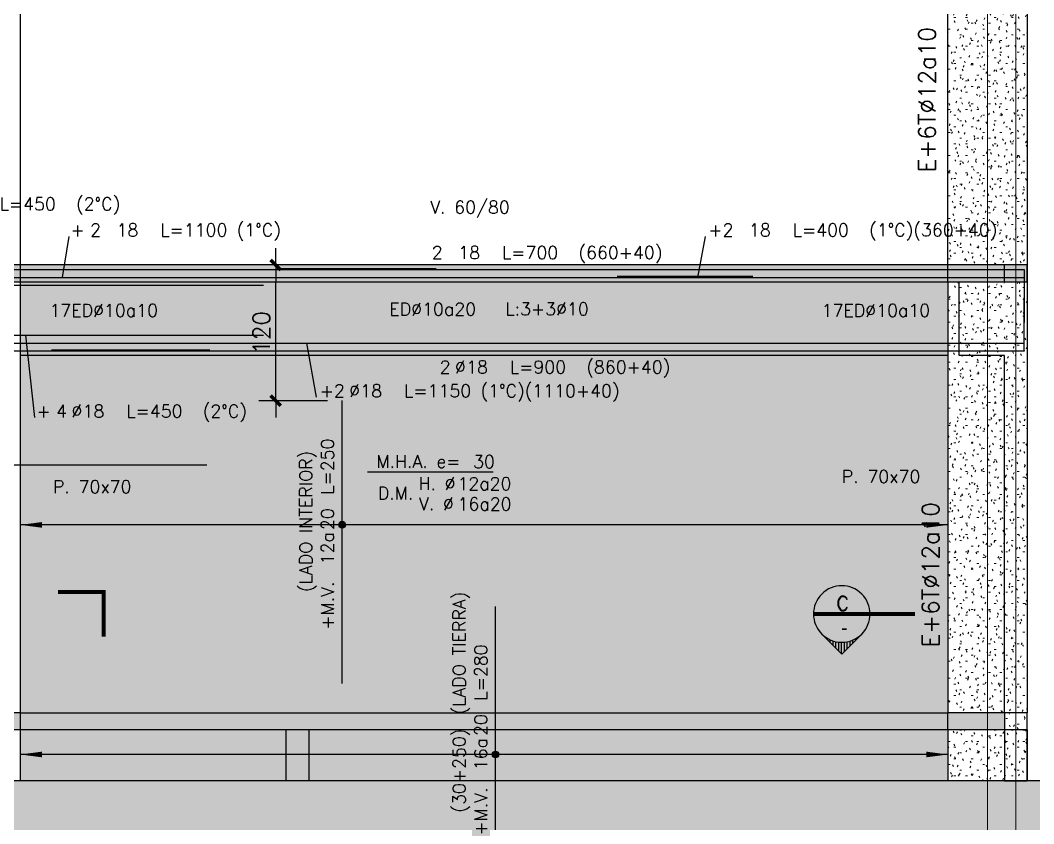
# Model space of a CAD drawing. Extents: x -58 to 5689, y 66 to 4123.
# Drawn here: x 1695 to 2591, y 1474 to 2185 of the extents above; entities that cross this region are included whole.
import ezdxf
from ezdxf.enums import TextEntityAlignment as Align
from ezdxf.xclip import XClip

# ---------------------------------------------------------------- set-up
doc = ezdxf.new("R2010")
doc.units = 0
doc.header["$LTSCALE"] = 30
doc.header["$MEASUREMENT"] = 0
doc.header["$XCLIPFRAME"] = 0
doc.linetypes.add("EJEF-F'$0$RLE-PROYECCION", pattern=[0.71438, 0.47625, -0.23813])
doc.layers.get('0').update_dxf_attribs({"linetype": 'CONTINUOUS'})
for name, color, linetype in [("EJEF-F'$0$FE", 7, 'CONTINUOUS'), ("EJEF-F'$0$RLA-CORTES", 5, 'CONTINUOUS'), ("EJEF-F'$0$RLA-FE", 7, 'CONTINUOUS'), ("EJEF-F'$0$RLA-TEXTOS-FE", 9, 'CONTINUOUS'), ("EJEF-F'$0$TEXTOS-FE", 9, 'CONTINUOUS'), ("EJEF-F'$0$TEXTOS1", 9, 'CONTINUOUS')]:
    doc.layers.add(name, color=color, linetype=linetype)
doc.layers.add("EJEF-F'$0$RLA-ACHURADO", color=30, linetype="EJEF-F'$0$RLE-PROYECCION", lineweight=15, transparency=0.7)
for name, color, linetype, lineweight in [("EJEF-F'$0$RLA-CONTORNO", 30, 'CONTINUOUS', 25), ("EJEF-F'$0$RLA-EJES", 1, 'CONTINUOUS', 9), ("EJEF-F'$0$RLA-TEXTOS-1", 9, 'CONTINUOUS', 9)]:
    doc.layers.add(name, color=color, linetype=linetype, lineweight=lineweight)
doc.styles.add("EJEF-F'$0$RomanD", font='romand.shx', dxfattribs={"height": 31.5})
doc.styles.add("EJEF-F'$0$RomanS", font='romans.shx', dxfattribs={"height": 11.25})
doc.styles.add("EJEF-F'$0$Standard", font='txt')
doc.dimstyles.new("EJEF-F'$0$ING-50", dxfattribs={"dimscale": 50, "dimtxt": 0.27, "dimasz": 0.3, "dimexe": 0, "dimexo": 0, "dimgap": 0.1, "dimtad": 1, "dimdec": 1, "dimzin": 12, "dimdsep": 46, "dimtxsty": "EJEF-F'$0$RomanS", "dimblk": "EJEF-F'$0$TICK1", "dimblk1": "EJEF-F'$0$TICK1", "dimblk2": "EJEF-F'$0$TICK1", "dimcen": 0.09, "dimclrd": 2, "dimclre": 1, "dimclrt": 3, "dimadec": 0, "dimazin": 0, "dimtfac": 1, "dimtdec": 0, "dimtix": 1, "dimtmove": 2, "dimatfit": 3, "dimldrblk": "EJEF-F'$0$TICK1", "dimfxl": 0, "dimfxlon": 1, "dimtolj": 1, "dimtzin": 0, "dimarcsym": 0})
pattern_1 = [(0, (66.859, -1983.472), (20.32, 5.08), [1.676, -13.564, 1.676, -13.564, -81.28]), (0, (66.859, -1983.472), (20.32, 5.08), [-30.48, 1.676, -28.804, 1.676, -13.564, -35.56]), (0, (66.859, -1983.472), (20.32, 5.08), [-76.2, 1.676, -8.484, 1.676, -23.724]), (120, (74.479, -1980.932), (-14.559409, 15.057636), [1.676, -13.564, 1.676, -13.564, -81.28]), (120, (74.479, -1980.932), (-14.559409, 15.057636), [-30.48, 1.676, -28.804, 1.676, -13.564, -35.56]), (120, (74.479, -1980.932), (-14.559409, 15.057636), [-76.2, 1.676, -8.484, 1.676, -23.724]), (240, (77.019, -1970.772), (-5.760591, -20.137636), [1.676, -13.564, 1.676, -13.564, -81.28]), (240, (77.019, -1970.772), (-5.760591, -20.137636), [-30.48, 1.676, -28.804, 1.676, -13.564, -35.56]), (240, (77.019, -1970.772), (-5.760591, -20.137636), [-76.2, 1.676, -8.484, 1.676, -23.724])]

# ---------------------------------------------------------------- blocks, each defined once
blk = doc.blocks.new('*U152')
at = {"layer": "EJEF-F'$0$RLA-FE"}
for p, q in [((0, 0), (1078.21, 0)), ((1078.21, 0), (1128.21, 0)), ((1128.21, 0), (1160, 0)), ((1160, 0), (1160, 0))]:
    blk.add_line(p, q, dxfattribs=at)
at = {"layer": "EJEF-F'$0$RLA-FE", "color": 3, "style": "EJEF-F'$0$RomanS", "flags": 8}
for tag, p in [('F=', (423.98, 9.32)), ('NUM', (438.39, 9.32))]:
    blk.add_attdef(tag, text='', height=11.25, dxfattribs=at).set_placement(p, align=Align.RIGHT)
at = {"layer": "EJEF-F'$0$RLA-FE", "color": 3, "style": "EJEF-F'$0$RomanS"}
for tag, p, flags in [('PHI', (442.29, 9.54), 14), ('DIAM', (452.14, 9.32), 12), ('MINUS', (474.16, 9.32), 13), ('MARK', (487.55, 9.32), 13), ('TEXTO_FE1', (490.85, 9.32), 8), ('TEXTO_FE2', (558.38, 9.34), 8), ('TIPO', (578.8, -75.78), 13), ('NVECES', (564.93, -94.72), 13), ('NUMFE', (568.86, -114.48), 13), ('CAPA', (577.06, -133.6), 13), ('DESPLAZA', (278.34, -151.59), 13), ('ESPACIO', (284.39, -169.95), 13), ('CANT', (298.23, -188.75), 13)]:
    blk.add_attdef(tag, p, '', height=11.25, dxfattribs=dict(at, flags=flags))
blk = doc.blocks.new('*U155')
at = {"layer": "EJEF-F'$0$RLA-FE"}
for p, q in [((0, 0), (0, 0)), ((0, 0), (578.21, 0)), ((578.21, 0), (628.21, 0)), ((628.21, 0), (660, 0)), ((660, 0), (660, -40))]:
    blk.add_line(p, q, dxfattribs=at)
at = {"layer": "EJEF-F'$0$RLA-FE", "color": 3, "style": "EJEF-F'$0$RomanS", "flags": 8}
for tag, p in [('F=', (131.5, 9.32)), ('NUM', (145.91, 9.32))]:
    blk.add_attdef(tag, text='', height=11.25, dxfattribs=at).set_placement(p, align=Align.RIGHT)
at = {"layer": "EJEF-F'$0$RLA-FE", "color": 3, "style": "EJEF-F'$0$RomanS"}
for tag, p, flags in [('PHI', (149.8, 9.54), 14), ('DIAM', (159.66, 9.32), 12), ('MINUS', (181.68, 9.32), 13), ('MARK', (195.07, 9.32), 13), ('TEXTO_FE1', (198.37, 9.32), 8), ('TEXTO_FE2', (265.89, 9.34), 8), ('TIPO', (328.8, -75.78), 13), ('NVECES', (314.93, -94.72), 13), ('NUMFE', (318.86, -114.48), 13), ('CAPA', (327.06, -133.6), 13), ('DESPLAZA', (278.34, -151.59), 13), ('ESPACIO', (284.39, -169.95), 13), ('CANT', (298.23, -188.75), 13)]:
    blk.add_attdef(tag, p, '', height=11.25, dxfattribs=dict(at, flags=flags))
blk = doc.blocks.new('*U87')
at = {"layer": "EJEF-F'$0$RLA-FE", "color": 6}
blk.add_line((0, 1), (140, 1), dxfattribs=at)
at = {"layer": "EJEF-F'$0$RLA-FE", "color": 3, "style": "EJEF-F'$0$RomanS", "flags": 8}
for tag, p in [('(', (55.66, 9.14)), ('EMP', (74.68, 9.14)), (')', (93.99, 9.14))]:
    blk.add_attdef(tag, text='', height=11.25, dxfattribs=at).set_placement(p, align=Align.CENTER)
blk = doc.blocks.new('*U153')
at = {"layer": "EJEF-F'$0$RLA-FE"}
for p, q in [((0, 0), (1018.21, 0)), ((1018.21, 0), (1068.21, 0)), ((1068.21, 0), (1100, 0)), ((1100, 0), (1100, 0))]:
    blk.add_line(p, q, dxfattribs=at)
at = {"layer": "EJEF-F'$0$RLA-FE", "color": 3, "style": "EJEF-F'$0$RomanS", "flags": 8}
for tag, p in [('F=', (509.42, 36.32)), ('NUM', (523.83, 36.32))]:
    blk.add_attdef(tag, text='', height=11.25, dxfattribs=at).set_placement(p, align=Align.RIGHT)
at = {"layer": "EJEF-F'$0$RLA-FE", "color": 3, "style": "EJEF-F'$0$RomanS"}
for tag, p, flags in [('PHI', (527.73, 36.54), 14), ('DIAM', (537.58, 36.32), 12), ('MINUS', (559.6, 36.32), 13), ('MARK', (573, 36.32), 13), ('TEXTO_FE1', (576.3, 36.32), 8), ('TEXTO_FE2', (643.82, 36.34), 8), ('TIPO', (548.8, -75.78), 13), ('NVECES', (534.93, -94.72), 13), ('NUMFE', (538.86, -114.48), 13), ('CAPA', (547.06, -133.6), 13), ('DESPLAZA', (278.34, -151.59), 13), ('ESPACIO', (284.39, -169.95), 13), ('CANT', (298.23, -188.75), 13)]:
    blk.add_attdef(tag, p, '', height=11.25, dxfattribs=dict(at, flags=flags))
blk = doc.blocks.new('*U101')
at = {"layer": "EJEF-F'$0$RLA-FE"}
for p, q in [((0, 0), (0, 0)), ((0, 0), (278.21, 0)), ((278.21, 0), (328.21, 0)), ((328.21, 0), (360, 0)), ((360, 0), (360, -40))]:
    blk.add_line(p, q, dxfattribs=at)
at = {"layer": "EJEF-F'$0$RLA-FE", "color": 3, "style": "EJEF-F'$0$RomanS", "flags": 8}
for tag, p in [('F=', (88.44, 36.32)), ('NUM', (102.85, 36.32))]:
    blk.add_attdef(tag, text='', height=11.25, dxfattribs=at).set_placement(p, align=Align.RIGHT)
at = {"layer": "EJEF-F'$0$RLA-FE", "color": 3, "style": "EJEF-F'$0$RomanS"}
for tag, p, flags in [('PHI', (106.74, 36.54), 14), ('DIAM', (116.6, 36.32), 12), ('MINUS', (138.62, 36.32), 13), ('MARK', (152.01, 36.32), 13), ('TEXTO_FE1', (155.31, 36.32), 8), ('TEXTO_FE2', (222.83, 36.34), 8), ('TIPO', (178.8, -75.78), 13), ('NVECES', (164.93, -94.72), 13), ('NUMFE', (168.86, -114.48), 13), ('CAPA', (177.06, -133.6), 13), ('DESPLAZA', (278.34, -151.59), 13), ('ESPACIO', (284.39, -169.95), 13), ('CANT', (298.23, -188.75), 13)]:
    blk.add_attdef(tag, p, '', height=11.25, dxfattribs=dict(at, flags=flags))
blk = doc.blocks.new('*U102')
at = {"layer": "EJEF-F'$0$RLA-FE", "color": 6}
blk.add_line((0, 1), (119.97, 1), dxfattribs=at)
at = {"layer": "EJEF-F'$0$RLA-FE", "color": 3, "style": "EJEF-F'$0$RomanS", "flags": 8}
for tag, p in [('(', (45.64, 9.14)), ('EMP', (64.67, 9.14)), (')', (83.98, 9.14))]:
    blk.add_attdef(tag, text='', height=11.25, dxfattribs=at).set_placement(p, align=Align.CENTER)
blk = doc.blocks.new('*U103')
at = {"layer": "EJEF-F'$0$RLA-FE"}
for p, q in [((0, 0), (878.21, 0)), ((878.21, 0), (928.21, 0)), ((928.21, 0), (960, 0)), ((960, 0), (960, 0))]:
    blk.add_line(p, q, dxfattribs=at)
at = {"layer": "EJEF-F'$0$RLA-FE", "color": 3, "style": "EJEF-F'$0$RomanS", "flags": 8}
for tag, p in [('F=', (388.44, -19.89)), ('NUM', (402.85, -19.89))]:
    blk.add_attdef(tag, text='', height=11.25, dxfattribs=at).set_placement(p, align=Align.RIGHT)
at = {"layer": "EJEF-F'$0$RLA-FE", "color": 3, "style": "EJEF-F'$0$RomanS"}
for tag, p, flags in [('PHI', (406.74, -19.68), 12), ('DIAM', (416.6, -19.89), 12), ('MINUS', (438.62, -19.89), 13), ('MARK', (452.01, -19.89), 13), ('TEXTO_FE1', (455.31, -19.89), 8), ('TEXTO_FE2', (522.83, -19.88), 8), ('TIPO', (478.8, -57.92), 13), ('NVECES', (464.93, -76.86), 13), ('NUMFE', (468.86, -96.62), 13), ('CAPA', (477.06, -115.74), 13), ('DESPLAZA', (277.18, -134.17), 13), ('ESPACIO', (283.22, -152.53), 13), ('CANT', (297.06, -171.33), 13)]:
    blk.add_attdef(tag, p, '', height=11.25, dxfattribs=dict(at, flags=flags))
blk = doc.blocks.new('*U89')
at = {"layer": "EJEF-F'$0$RLA-FE"}
for p, q in [((860, 0), (860, 40)), ((0, 0), (0, 0)), ((0, 0), (778.21, 0)), ((778.21, 0), (828.21, 0)), ((828.21, 0), (860, 0))]:
    blk.add_line(p, q, dxfattribs=at)
at = {"layer": "EJEF-F'$0$RLA-FE", "color": 3, "style": "EJEF-F'$0$RomanS", "flags": 8}
for tag, p in [('F=', (338.44, -19.89)), ('NUM', (352.85, -19.89))]:
    blk.add_attdef(tag, text='', height=11.25, dxfattribs=at).set_placement(p, align=Align.RIGHT)
at = {"layer": "EJEF-F'$0$RLA-FE", "color": 3, "style": "EJEF-F'$0$RomanS"}
for tag, p, flags in [('PHI', (356.74, -19.68), 12), ('DIAM', (366.6, -19.89), 12), ('MINUS', (388.62, -19.89), 13), ('MARK', (402.01, -19.89), 13), ('TEXTO_FE1', (405.31, -19.89), 8), ('TEXTO_FE2', (472.83, -19.88), 8), ('TIPO', (428.8, -57.92), 13), ('NVECES', (414.93, -76.86), 13), ('NUMFE', (418.86, -96.62), 13), ('CAPA', (427.06, -115.74), 13), ('DESPLAZA', (277.18, -134.17), 13), ('ESPACIO', (283.22, -152.53), 13), ('CANT', (297.06, -171.33), 13)]:
    blk.add_attdef(tag, p, '', height=11.25, dxfattribs=dict(at, flags=flags))
blk = doc.blocks.new('*U104')
at = {"layer": "EJEF-F'$0$RLA-FE", "color": 6}
blk.add_line((0, 1), (139.98, 1), dxfattribs=at)
at = {"layer": "EJEF-F'$0$RLA-FE", "color": 3, "style": "EJEF-F'$0$RomanS", "flags": 8}
for tag, p in [('(', (55.65, 9.14)), ('EMP', (74.67, 9.14)), (')', (93.99, 9.14))]:
    blk.add_attdef(tag, text='', height=11.25, dxfattribs=at).set_placement(p, align=Align.CENTER)
blk = doc.blocks.new('*U154')
at = {"layer": "EJEF-F'$0$RLA-FE"}
for p, q in [((0, 0), (0, 0)), ((0, 0), (368.21, 0)), ((368.21, 0), (418.21, 0)), ((418.21, 0), (450, 0)), ((450, 0), (450, 0))]:
    blk.add_line(p, q, dxfattribs=at)
at = {"layer": "EJEF-F'$0$RLA-FE", "color": 3, "style": "EJEF-F'$0$RomanS", "flags": 8}
for tag, p in [('F=', (149.93, 66.32)), ('NUM', (164.34, 66.32))]:
    blk.add_attdef(tag, text='', height=11.25, dxfattribs=at).set_placement(p, align=Align.RIGHT)
at = {"layer": "EJEF-F'$0$RLA-FE", "color": 3, "style": "EJEF-F'$0$RomanS"}
for tag, p, flags in [('PHI', (168.24, 66.54), 14), ('DIAM', (178.09, 66.32), 12), ('MINUS', (200.11, 66.32), 13), ('MARK', (213.5, 66.32), 13), ('TEXTO_FE1', (216.8, 66.32), 8), ('TEXTO_FE2', (284.33, 66.34), 8), ('TIPO', (223.8, -75.78), 13), ('NVECES', (209.93, -94.72), 13), ('NUMFE', (213.86, -114.48), 13), ('CAPA', (222.06, -133.6), 13), ('DESPLAZA', (278.34, -151.59), 13), ('ESPACIO', (284.39, -169.95), 13), ('CANT', (298.23, -188.75), 13)]:
    blk.add_attdef(tag, p, '', height=11.25, dxfattribs=dict(at, flags=flags))
blk = doc.blocks.new('*U151')
at = {"layer": "EJEF-F'$0$RLA-FE"}
for p, q in [((0, 0), (0, 0)), ((0, 0), (368.21, 0)), ((368.21, 0), (418.21, 0)), ((418.21, 0), (450, 0)), ((450, 0), (450, 0))]:
    blk.add_line(p, q, dxfattribs=at)
at = {"layer": "EJEF-F'$0$RLA-FE", "color": 3, "style": "EJEF-F'$0$RomanS"}
for tag, p, flags in [('TIPO', (223.8, -57.92), 13), ('PHI', (280.21, -72.68), 12), ('DIAM', (290.07, -72.89), 12), ('MINUS', (312.09, -72.89), 13), ('MARK', (325.48, -72.89), 13), ('TEXTO_FE1', (328.78, -72.89), 8), ('TEXTO_FE2', (396.3, -72.88), 8), ('NVECES', (209.93, -76.86), 13), ('NUMFE', (213.86, -96.62), 13), ('CAPA', (222.06, -115.74), 13), ('DESPLAZA', (277.18, -134.17), 13), ('ESPACIO', (283.22, -152.53), 13), ('CANT', (297.06, -171.33), 13)]:
    blk.add_attdef(tag, p, '', height=11.25, dxfattribs=dict(at, flags=flags))
at = {"layer": "EJEF-F'$0$RLA-FE", "color": 3, "style": "EJEF-F'$0$RomanS", "flags": 8}
for tag, p in [('F=', (261.91, -72.89)), ('NUM', (276.32, -72.89))]:
    blk.add_attdef(tag, text='', height=11.25, dxfattribs=at).set_placement(p, align=Align.RIGHT)
blk = doc.blocks.new('*U150')
at = {"layer": "EJEF-F'$0$RLA-FE"}
for p, q in [((1110, 0), (1110, 40)), ((0, 0), (1028.21, 0)), ((1028.21, 0), (1078.21, 0)), ((1078.21, 0), (1110, 0))]:
    blk.add_line(p, q, dxfattribs=at)
at = {"layer": "EJEF-F'$0$RLA-FE", "color": 3, "style": "EJEF-F'$0$RomanS", "flags": 8}
for tag, p in [('F=', (494.91, -47.89)), ('NUM', (509.32, -47.89))]:
    blk.add_attdef(tag, text='', height=11.25, dxfattribs=at).set_placement(p, align=Align.RIGHT)
at = {"layer": "EJEF-F'$0$RLA-FE", "color": 3, "style": "EJEF-F'$0$RomanS"}
for tag, p, flags in [('PHI', (513.22, -47.68), 12), ('DIAM', (523.07, -47.89), 12), ('MINUS', (545.09, -47.89), 13), ('MARK', (558.48, -47.89), 13), ('TEXTO_FE1', (561.78, -47.89), 8), ('TEXTO_FE2', (629.31, -47.88), 8), ('TIPO', (553.8, -57.92), 13), ('NVECES', (539.93, -76.86), 13), ('NUMFE', (543.86, -96.62), 13), ('CAPA', (552.06, -115.74), 13), ('DESPLAZA', (277.18, -134.17), 13), ('ESPACIO', (283.22, -152.53), 13), ('CANT', (297.06, -171.33), 13)]:
    blk.add_attdef(tag, p, '', height=11.25, dxfattribs=dict(at, flags=flags))
blk = doc.blocks.new('*X40')
at = {"color": 0}
for p, q in [((2585, 1329.89), (2585, 1335.36)), ((2587.5, 1330.32), (2587.5, 1337.86)), ((2590, 1330.49), (2590, 1340.36)), ((2592.5, 1330.42), (2592.5, 1338.86)), ((2595, 1330.09), (2595, 1336.36)), ((2577.5, 1326.85), (2577.5, 1327.86)), ((2580, 1328.19), (2580, 1330.36)), ((2582.5, 1329.19), (2582.5, 1332.86)), ((2597.5, 1329.5), (2597.5, 1333.86)), ((2600, 1328.62), (2600, 1331.36)), ((2602.5, 1327.43), (2602.5, 1328.86)), ((2605, 1325.87), (2605, 1326.36)), ((2575, 1325.12), (2575, 1325.36)), ((2607.5, 1323.83), (2607.5, 1323.86))]:
    blk.add_line(p, q, dxfattribs=at)
blk = doc.blocks.new('*U69')
at = {"layer": "EJEF-F'$0$RLA-CORTES", "color": 2, "linetype": 'Continuous'}
for p, q in [((-112.32, -17.68), (-94.64, -35.36)), ((-94.64, -35.36), (-76.97, -17.68))]:
    blk.add_line(p, q, dxfattribs=at)
at = {"layer": "EJEF-F'$0$RLA-CORTES", "color": 2, "linetype": 'Continuous', "const_width": 3.5}
blk.add_lwpolyline([(-119.64, 0), (-30, 0)], dxfattribs=at)
at = {"layer": "EJEF-F'$0$RLA-CORTES", "color": 2, "const_width": 3.51}
blk.add_lwpolyline([(160.47, -39.53), (160.47, 0), (120, 0)], dxfattribs=at)
at = {"layer": "EJEF-F'$0$RLA-CORTES", "color": 1, "linetype": 'Continuous'}
blk.add_arc((-94.64, 0), 25, 315, 225, dxfattribs=at)
at = {"layer": "EJEF-F'$0$RLA-CORTES", "color": 2, "linetype": 'Continuous'}
blk.add_arc((-94.64, 0), 25, 225, 315, dxfattribs=at)
at = {"layer": "EJEF-F'$0$RLA-CORTES", "color": 2, "linetype": 'Continuous', "xscale": -1, "rotation": 180}
blk.add_blockref('*X40', (-2685.14, 1305.5), dxfattribs=at)
at = {"layer": "EJEF-F'$0$RLA-CORTES", "color": 3, "linetype": 'Continuous', "style": "EJEF-F'$0$RomanD", "flags": 12}
blk.add_attdef('CORTE', text='', height=13, dxfattribs=at).set_placement((-93.94, 9.42), align=Align.MIDDLE_CENTER)
at = {"layer": "EJEF-F'$0$RLA-CORTES", "color": 3, "linetype": 'Continuous', "style": "EJEF-F'$0$Standard", "flags": 12}
blk.add_attdef('PLANO', text='', height=13, dxfattribs=at).set_placement((-92.47, -18.36), align=Align.CENTER)
at = {"layer": "EJEF-F'$0$RLA-CORTES", "color": 3, "linetype": 'Continuous', "style": "EJEF-F'$0$RomanD", "flags": 13}
blk.add_attdef('NUM', text='', height=13, dxfattribs=at).set_placement((-18.67, -47.91), align=Align.MIDDLE)
blk = doc.blocks.new("EJEF-F'$0$FLECHA")
at = {"color": 2}
blk.add_lwpolyline([(0, 0, 0, 5, 0), (19.21, 0, 5, 5, 0)], format="xyseb", dxfattribs=at)
blk = doc.blocks.new('*U133')
at = {"layer": "EJEF-F'$0$RLA-FE"}
h = blk.add_hatch(color=256, dxfattribs=at)
edge = h.paths.add_edge_path()
edge.add_arc((119.19, 0), 3, 0, 360)
at = {"layer": "EJEF-F'$0$RLA-FE", "color": 1}
blk.add_line((119.19, -399.92), (119.19, 420.1), dxfattribs=at)
at = {"layer": "EJEF-F'$0$RLA-FE"}
for p, q in [((0, -30), (0, 0)), ((0, 0), (168.21, 0)), ((168.21, 0), (218.21, 0)), ((218.21, 0), (250, 0)), ((250, 0), (250, 0))]:
    blk.add_line(p, q, dxfattribs=at)
blk.add_circle((119.19, 0), 3, dxfattribs=at)
at = {"layer": "EJEF-F'$0$FE", "color": 1, "rotation": 270}
blk.add_blockref("EJEF-F'$0$FLECHA", (119.19, 420.1), dxfattribs=at)
at = {"layer": "EJEF-F'$0$FE", "color": 1, "xscale": -1, "rotation": 270}
blk.add_blockref("EJEF-F'$0$FLECHA", (119.19, -399.92), dxfattribs=at)
at = {"layer": "EJEF-F'$0$RLA-FE", "color": 3, "style": "EJEF-F'$0$RomanS"}
for tag, flags, p in [('TEXTO_FE2', 8, (142.09, 26.53)), ('+SUPLE', 12, (90.04, 7.32))]:
    blk.add_attdef(tag, text='', height=11.25, dxfattribs=dict(at, flags=flags)).set_placement(p, align=Align.RIGHT)
for tag, p, flags in [('LADO', (154.75, 26.53), 8), ('PHI', (94.08, 7.54), 14), ('A', (124.68, 7.32), 12), ('ESP', (135.58, 7.32), 12), ('MINUS', (160.65, 7.32), 13), ('TEXTO_FE1', (166.84, 7.32), 8), ('MARK', (174.05, 7.32), 13), ('TIPO', (104.59, -50.69), 13), ('NVECES', (90.71, -69.63), 13), ('NUMFE', (94.64, -89.39), 13), ('CAPA', (102.84, -108.51), 13), ('DESPLAZA', (258.97, -126.5), 13), ('ESPACIO', (265.02, -144.86), 13), ('CANT', (278.86, -163.66), 13), ('REC', (283.33, -184.45), 9)]:
    blk.add_attdef(tag, p, '', height=11.25, dxfattribs=dict(at, flags=flags))
at = {"layer": "EJEF-F'$0$RLA-FE", "color": 3, "style": "EJEF-F'$0$RomanS", "flags": 12}
blk.add_attdef('DIAM', text='', height=11.25, dxfattribs=at).set_placement((114.88, 7.32), align=Align.CENTER)
blk = doc.blocks.new('*U134')
at = {"layer": "EJEF-F'$0$RLA-FE"}
h = blk.add_hatch(color=256, dxfattribs=at)
edge = h.paths.add_edge_path()
edge.add_arc((123.42, 0), 3, 0, 360)
at = {"layer": "EJEF-F'$0$RLA-FE", "color": 1}
blk.add_line((123.42, -279.39), (123.42, 96.61), dxfattribs=at)
at = {"layer": "EJEF-F'$0$RLA-FE"}
for p, q in [((0, 0), (0, 0)), ((0, 0), (318.21, 0)), ((318.21, 0), (368.21, 0)), ((368.21, 0), (400, 0)), ((400, 0), (400, 0))]:
    blk.add_line(p, q, dxfattribs=at)
blk.add_circle((123.42, 0), 3, dxfattribs=at)
at = {"layer": "EJEF-F'$0$FE", "color": 1, "rotation": 270}
blk.add_blockref("EJEF-F'$0$FLECHA", (123.42, 96.61), dxfattribs=at)
at = {"layer": "EJEF-F'$0$FE", "color": 1, "xscale": -1, "rotation": 270}
blk.add_blockref("EJEF-F'$0$FLECHA", (123.42, -279.39), dxfattribs=at)
at = {"layer": "EJEF-F'$0$RLA-FE", "color": 3, "style": "EJEF-F'$0$RomanS"}
for tag, flags, p in [('TEXTO_FE2', 8, (38.9, -33.24)), ('+SUPLE', 12, (39.36, -52.45))]:
    blk.add_attdef(tag, text='', height=11.25, dxfattribs=dict(at, flags=flags)).set_placement(p, align=Align.RIGHT)
for tag, p, flags in [('LADO', (50.57, -33.24), 8), ('PHI', (43.4, -52.23), 14), ('A', (102.51, -52.45), 12), ('MINUS', (109.98, -52.45), 13), ('ESP', (113.4, -52.45), 12), ('MARK', (123.37, -52.45), 13), ('TEXTO_FE1', (149.1, -52.45), 8), ('TIPO', (179.59, -50.69), 13), ('NVECES', (165.71, -69.63), 13), ('NUMFE', (169.64, -89.39), 13), ('CAPA', (177.84, -108.51), 13), ('DESPLAZA', (315.97, -126.5), 13), ('ESPACIO', (322.02, -144.86), 13), ('CANT', (335.86, -163.66), 13), ('REC', (340.33, -184.45), 9)]:
    blk.add_attdef(tag, p, '', height=11.25, dxfattribs=dict(at, flags=flags))
at = {"layer": "EJEF-F'$0$RLA-FE", "color": 3, "style": "EJEF-F'$0$RomanS", "flags": 12}
blk.add_attdef('DIAM', text='', height=11.25, dxfattribs=at).set_placement((64.2, -52.45), align=Align.CENTER)
blk = doc.blocks.new('*U129')
at = {"layer": "EJEF-F'$0$TEXTOS1", "color": 5}
blk.add_line((-55.6, 0), (55.6, 0), dxfattribs=at)
at = {"layer": "EJEF-F'$0$TEXTOS-FE", "color": 9, "style": "EJEF-F'$0$RomanS"}
for s, p in [('H. %%C', (5.91, -15.98)), ('D.M.', (-30.78, -24.35)), ('V. %%C', (5.39, -33.82))]:
    blk.add_text(s, height=11.25, dxfattribs=at).set_placement(p, align=Align.CENTER)
at = {"layer": "EJEF-F'$0$TEXTOS-FE", "color": 9, "style": "EJEF-F'$0$RomanS", "flags": 12}
for tag, p in [('MALLA_2', (23.91, -16.08)), ('MALLA_3', (24.04, -33.98))]:
    blk.add_attdef(tag, p, '', height=11.25, dxfattribs=at)
at = {"layer": "EJEF-F'$0$TEXTOS1", "color": 9, "style": "EJEF-F'$0$RomanS"}
blk.add_text('M.H.A. e=', height=11.25, dxfattribs=at).set_placement((-10.55, 3.6), align=Align.CENTER)
at = {"layer": "EJEF-F'$0$TEXTOS1", "color": 9, "style": "EJEF-F'$0$RomanS", "flags": 12}
blk.add_attdef('ESPESOR', (30.06, 3.44), '', height=11.25, dxfattribs=at)
blk = doc.blocks.new('*U136')
at = {"layer": "EJEF-F'$0$RLA-FE"}
h = blk.add_hatch(color=256, dxfattribs=at)
edge = h.paths.add_edge_path()
edge.add_arc((140.3, 0), 3, 0, 360)
at = {"layer": "EJEF-F'$0$RLA-FE", "color": 1}
blk.add_line((140.16, -535.48), (140.16, 284.52), dxfattribs=at)
at = {"layer": "EJEF-F'$0$RLA-FE"}
for p, q in [((0, 0), (0, 0)), ((0, 0), (168.21, 0)), ((168.21, 0), (218.21, 0)), ((218.21, 0), (250, 0)), ((250, 0), (250, 0))]:
    blk.add_line(p, q, dxfattribs=at)
blk.add_circle((140.3, 0), 3, dxfattribs=at)
at = {"layer": "EJEF-F'$0$FE", "color": 1, "rotation": 270}
blk.add_blockref("EJEF-F'$0$FLECHA", (140.16, 284.52), dxfattribs=at)
at = {"layer": "EJEF-F'$0$FE", "color": 1, "xscale": -1, "rotation": 270}
blk.add_blockref("EJEF-F'$0$FLECHA", (140.16, -535.48), dxfattribs=at)
at = {"layer": "EJEF-F'$0$RLA-FE", "color": 3, "style": "EJEF-F'$0$RomanS"}
for tag, flags, p in [('TEXTO_FE2', 8, (142.09, 26.53)), ('+SUPLE', 12, (90.04, 7.32))]:
    blk.add_attdef(tag, text='', height=11.25, dxfattribs=dict(at, flags=flags)).set_placement(p, align=Align.RIGHT)
for tag, p, flags in [('LADO', (80.96, 26.53), 8), ('PHI', (94.08, 7.54), 14), ('A', (124.68, 7.32), 12), ('ESP', (135.58, 7.32), 12), ('MINUS', (160.65, 7.32), 13), ('TEXTO_FE1', (166.84, 7.32), 8), ('MARK', (174.05, 7.32), 13), ('TIPO', (104.59, -50.69), 13), ('NVECES', (90.71, -69.63), 13), ('NUMFE', (94.64, -89.39), 13), ('CAPA', (102.84, -108.51), 13), ('DESPLAZA', (258.97, -126.5), 13), ('ESPACIO', (265.02, -144.86), 13), ('CANT', (278.86, -163.66), 13), ('REC', (283.33, -184.45), 9)]:
    blk.add_attdef(tag, p, '', height=11.25, dxfattribs=dict(at, flags=flags))
at = {"layer": "EJEF-F'$0$RLA-FE", "color": 3, "style": "EJEF-F'$0$RomanS", "flags": 12}
blk.add_attdef('DIAM', text='', height=11.25, dxfattribs=at).set_placement((114.88, 7.32), align=Align.CENTER)
blk = doc.blocks.new("EJEF-F'$0$TICK1")
at = {"color": 2}
for points in [[(0, 0), (-1, 0)], [(0, 0), (1, 0)]]:
    blk.add_lwpolyline(points, dxfattribs=at)
at = {"color": 2, "const_width": 0.2}
blk.add_lwpolyline([(-0.3, -0.3), (0.3, 0.3)], dxfattribs=at)
blk = doc.blocks.new('*D148')
at = {"layer": "EJEF-F'$0$RLA-FE", "color": 2, "lineweight": -2, "transparency": 16777216}
blk.add_line((-219.03, -505.97), (-219.03, -416), dxfattribs=at)
at = {"layer": "EJEF-F'$0$RLA-FE", "color": 2, "lineweight": -2, "transparency": 16777216, "xscale": 15, "yscale": 15, "zscale": 15}
for p, rotation in [((-219.03, -401), 90), ((-219.03, -520.97), 270)]:
    blk.add_blockref("EJEF-F'$0$TICK1", p, dxfattribs=dict(at, rotation=rotation))
at = {"layer": "EJEF-F'$0$RLA-FE", "color": 3, "transparency": 16777216, "insert": (-231.6, -460.99), "char_height": 15, "attachment_point": 5, "rotation": 90, "style": "EJEF-F'$0$RomanS"}
blk.add_mtext('\\A1;120', dxfattribs=at)
blk = doc.blocks.new("EJEF-F'")
at = {"layer": "EJEF-F'$0$RLA-ACHURADO"}
h = blk.add_hatch(dxfattribs=at)
h.set_pattern_fill('SAND - DENSE', color=256, style=0, pattern_type=2)
h.set_pattern_definition(pattern_1)
h.paths.add_polyline_path([(445.2, -401), (445.2, -20), (440.2, -20), (440.2, -85), (380.2, -85), (380.2, -20), (375.2, -20), (375.2, -401), (445.18, -401)], flags=0)
h = blk.add_hatch(dxfattribs=at)
h.set_pattern_fill('SAND - DENSE', color=256, style=0, pattern_type=2)
h.set_pattern_definition(pattern_1)
h.paths.add_polyline_path([(445.18, -416), (445.18, -401), (-1323.14, -401), (-1323.14, -416), (-75.25, -416)], flags=0)
h = blk.add_hatch(dxfattribs=at)
h.set_pattern_fill('SAND - DENSE', color=256, style=0, pattern_type=2)
h.set_pattern_definition(pattern_1)
h.paths.add_polyline_path([(-444.8, -857), (375.2, -857), (375.2, -416), (-444.8, -416), (-444.8, -481)], flags=0)
h = blk.add_hatch(dxfattribs=at)
h.set_pattern_fill('SAND - DENSE', color=256, style=0, pattern_type=2)
h.set_pattern_definition(pattern_1)
h.paths.add_polyline_path([(445.18, -797), (445.2, -797), (445.18, -416), (375.2, -416), (375.2, -797), (425.18, -797)], flags=0)
h = blk.add_hatch(dxfattribs=at)
h.set_pattern_fill('SAND - DENSE', color=256, style=0, pattern_type=2)
h.set_pattern_definition(pattern_1)
h.paths.add_polyline_path([(-1169.82, -812), (425.18, -812), (425.18, -797), (-1239.82, -797), (-1239.82, -812)], flags=0)
h = blk.add_hatch(dxfattribs=at)
h.set_pattern_fill('SAND - DENSE', color=256, style=0, pattern_type=2)
h.set_pattern_definition(pattern_1)
h.paths.add_polyline_path([(445.18, -857), (445.18, -797), (425.18, -797), (425.18, -857)], flags=0)
h = blk.add_hatch(dxfattribs=at)
h.set_pattern_fill('SAND - DENSE', color=256, style=0, pattern_type=2)
h.set_pattern_definition(pattern_1)
h.paths.add_polyline_path([(375.2, -857), (425.18, -857), (425.18, -812), (375.2, -812)], flags=0)
h = blk.add_hatch(dxfattribs=at)
h.set_pattern_fill('SAND - DENSE', color=256, style=0, pattern_type=2)
h.set_pattern_definition(pattern_1)
h.paths.add_polyline_path([(-75.25, -957), (560.2, -957), (560.2, -857), (-1354.82, -857), (-1354.82, -957), (-481.41, -957)], flags=0)
at = {"layer": "EJEF-F'$0$RLA-CONTORNO"}
for p, q in [((-444.82, -20), (-444.82, -401)), ((375.2, -401), (375.2, -20)), ((445.2, -20), (445.2, -401)), ((445.18, -401), (-1323.14, -401)), ((-444.8, -401), (-444.8, -416)), ((375.2, -416), (375.2, -401)), ((425.18, -416), (425.18, -401)), ((445.18, -416), (445.18, -401)), ((445.19, -401), (445.2, -401)), ((445.2, -401), (445.19, -401)), ((445.2, -401), (445.2, -797)), ((-469.82, -416), (445.18, -416)), ((-444.82, -416), (-444.82, -797)), ((-444.82, -416), (-444.82, -481)), ((375.2, -416), (375.2, -481)), ((385.2, -481), (385.2, -416)), ((-444.8, -481), (-444.82, -481)), ((-444.8, -481), (-444.8, -857)), ((375.2, -481), (-444.8, -481)), ((375.2, -481), (375.2, -797)), ((425.18, -481), (385.2, -481)), ((425.18, -797), (425.18, -481)), ((445.2, -481), (445.18, -481)), ((445.18, -481), (445.18, -797)), ((-444.82, -797), (-514.79, -797)), ((-444.82, -797), (375.2, -797)), ((375.2, -812), (375.2, -797)), ((425.18, -797), (375.21, -797)), ((445.18, -797), (425.18, -797)), ((425.18, -797), (425.18, -857)), ((445.18, -857), (445.18, -797)), ((445.2, -797), (445.19, -797)), ((445.2, -812), (445.2, -797)), ((-444.82, -812), (-514.79, -812)), ((-444.82, -812), (-444.82, -857)), ((375.2, -812), (-444.82, -812)), ((-209.82, -857), (-209.82, -812)), ((-189.82, -812), (-189.82, -857)), ((445.2, -812), (375.2, -812)), ((375.2, -812), (375.2, -857)), ((445.2, -812), (445.2, -857)), ((425.18, -857), (-1354.82, -857)), ((445.18, -857), (425.18, -857)), ((425.18, -857), (445.18, -857)), ((560.2, -857), (445.18, -857))]:
    blk.add_line(p, q, dxfattribs=at)
at = {"layer": "EJEF-F'$0$RLA-EJES"}
for p, q in [((435.18, -996.18), (435.18, 1463)), ((410.2, -996.18), (410.2, 1443.81))]:
    blk.add_line(p, q, dxfattribs=at)
at = {"layer": "EJEF-F'$0$RLA-FE", "color": 2}
for p, q in [((-401.91, -375.68), (-407.74, -412)), ((160.71, -375.68), (153.86, -412)), ((-431.92, -535.89), (-439.8, -463)), ((-182.83, -517.89), (-191.41, -470))]:
    blk.add_line(p, q, dxfattribs=at)
at = {"layer": "EJEF-F'$0$RLA-FE", "color": 1}
blk.add_line((-234.03, -520.97), (-173.31, -520.97), dxfattribs=at)
ref = blk.add_blockref('*U129', (-82.3, -583.97))
ref.add_attrib('ESPESOR', ' 30', (-52.24, -580.53), dxfattribs={"layer": "EJEF-F'$0$TEXTOS1", "color": 9, "height": 11.25, "style": "EJEF-F'$0$RomanS"})
ref.add_attrib('MALLA_2', '12a20', (-58.39, -600.04), dxfattribs={"layer": "EJEF-F'$0$TEXTOS-FE", "color": 9, "height": 11.25, "style": "EJEF-F'$0$RomanS"})
ref.add_attrib('MALLA_3', '16a20', (-58.26, -617.94), dxfattribs={"layer": "EJEF-F'$0$TEXTOS-FE", "color": 9, "height": 11.25, "style": "EJEF-F'$0$RomanS"})
at = {"layer": "EJEF-F'$0$RLA-CORTES"}
ref = blk.add_blockref('*U69', (-531.47, -690.16), dxfattribs=at)
ref.add_attrib('CORTE', 'B', dxfattribs={"color": 3, "linetype": 'Continuous', "height": 13, "style": "EJEF-F'$0$RomanD"}).set_placement((-625.41, -680.74), align=Align.MIDDLE_CENTER)
ref.add_attrib('PLANO', '-', dxfattribs={"color": 3, "linetype": 'Continuous', "height": 13, "style": "EJEF-F'$0$Standard"}).set_placement((-623.94, -708.52), align=Align.CENTER)
ref = blk.add_blockref('*U69', (376.01, -709.61), dxfattribs=at)
ref.add_attrib('CORTE', 'C', dxfattribs={"color": 3, "linetype": 'Continuous', "height": 13, "style": "EJEF-F'$0$RomanD"}).set_placement((282.07, -700.2), align=Align.MIDDLE_CENTER)
ref.add_attrib('PLANO', '-', dxfattribs={"color": 3, "linetype": 'Continuous', "height": 13, "style": "EJEF-F'$0$Standard"}).set_placement((283.54, -727.97), align=Align.CENTER)
at = {"layer": "EJEF-F'$0$RLA-FE"}
ref = blk.add_blockref('*U154', (-679.82, -419), dxfattribs=at)
ref.add_attrib('DIAM', '18', (-501.72, -352.68), dxfattribs={"color": 3, "height": 11.25, "style": "EJEF-F'$0$RomanS"})
ref.add_attrib('NUM', '4', dxfattribs={"color": 3, "height": 11.25, "style": "EJEF-F'$0$RomanS"}).set_placement((-515.48, -352.68), align=Align.RIGHT)
ref.add_attrib('TEXTO_FE1', 'L=450', (-463.01, -352.68), dxfattribs={"color": 3, "height": 11.25, "style": "EJEF-F'$0$RomanS"})
ref.add_attrib('TEXTO_FE2', '(2°C)', (-395.49, -352.66), dxfattribs={"color": 3, "height": 11.25, "style": "EJEF-F'$0$RomanS"})
ref.add_attrib('F=', '+', dxfattribs={"color": 3, "height": 11.25, "style": "EJEF-F'$0$RomanS"}).set_placement((-529.88, -352.68), align=Align.RIGHT)
ref = blk.add_blockref('*U153', (-897.32, -412), dxfattribs=at)
ref.add_attrib('DIAM', '18', (-359.73, -375.68), dxfattribs={"color": 3, "height": 11.25, "style": "EJEF-F'$0$RomanS"})
ref.add_attrib('NUM', '2', dxfattribs={"color": 3, "height": 11.25, "style": "EJEF-F'$0$RomanS"}).set_placement((-373.48, -375.68), align=Align.RIGHT)
ref.add_attrib('TEXTO_FE1', 'L=1100', (-321.02, -375.68), dxfattribs={"color": 3, "height": 11.25, "style": "EJEF-F'$0$RomanS"})
ref.add_attrib('TEXTO_FE2', '(1°C)', (-253.5, -375.66), dxfattribs={"color": 3, "height": 11.25, "style": "EJEF-F'$0$RomanS"})
ref.add_attrib('F=', '+', dxfattribs={"color": 3, "height": 11.25, "style": "EJEF-F'$0$RomanS"}).set_placement((-387.89, -375.68), align=Align.RIGHT)
ref = blk.add_blockref('*U101', (82.71, -412), dxfattribs=at)
ref.add_attrib('DIAM', '18', (199.31, -375.68), dxfattribs={"color": 3, "height": 11.25, "style": "EJEF-F'$0$RomanS"})
ref.add_attrib('NUM', '+2', dxfattribs={"color": 3, "height": 11.25, "style": "EJEF-F'$0$RomanS"}).set_placement((185.56, -375.68), align=Align.RIGHT)
ref.add_attrib('TEXTO_FE1', 'L=400', (238.02, -375.68), dxfattribs={"color": 3, "height": 11.25, "style": "EJEF-F'$0$RomanS"})
ref.add_attrib('TEXTO_FE2', '(1°C)(360+40)', (305.54, -375.66), dxfattribs={"color": 3, "height": 11.25, "style": "EJEF-F'$0$RomanS"})
for name, p in [('*U152', (-1237.32, -405)), ('*U87', (-217.32, -405)), ('*U102', (82.71, -412)), ('*U103', (-1237.32, -477)), ('*U104', (-417.3, -477))]:
    blk.add_blockref(name, p, dxfattribs=at)
ref = blk.add_blockref('*U155', (-217.32, -405), dxfattribs=at)
ref.add_attrib('DIAM', '18', (-57.66, -395.68), dxfattribs={"color": 3, "height": 11.25, "style": "EJEF-F'$0$RomanS"})
ref.add_attrib('NUM', '2', dxfattribs={"color": 3, "height": 11.25, "style": "EJEF-F'$0$RomanS"}).set_placement((-71.41, -395.68), align=Align.RIGHT)
ref.add_attrib('TEXTO_FE1', 'L=700', (-18.95, -395.68), dxfattribs={"color": 3, "height": 11.25, "style": "EJEF-F'$0$RomanS"})
ref.add_attrib('TEXTO_FE2', '(660+40)', (48.58, -395.66), dxfattribs={"color": 3, "height": 11.25, "style": "EJEF-F'$0$RomanS"})
ref = blk.add_blockref('*U150', (-667.3, -470), dxfattribs=at)
ref.add_attrib('DIAM', '18', (-144.23, -517.89), dxfattribs={"color": 3, "height": 11.25, "style": "EJEF-F'$0$RomanS"})
ref.add_attrib('NUM', '+2', dxfattribs={"color": 3, "height": 11.25, "style": "EJEF-F'$0$RomanS"}).set_placement((-157.98, -517.89), align=Align.RIGHT)
ref.add_attrib('TEXTO_FE1', 'L=1150', (-105.51, -517.89), dxfattribs={"color": 3, "height": 11.25, "style": "EJEF-F'$0$RomanS"})
ref.add_attrib('TEXTO_FE2', '(1°C)(1110+40)', (-37.99, -517.88), dxfattribs={"color": 3, "height": 11.25, "style": "EJEF-F'$0$RomanS"})
ref.add_attrib('PHI', '%%C', (-154.08, -517.68), dxfattribs={"color": 3, "height": 11.25, "style": "EJEF-F'$0$RomanS"})
ref = blk.add_blockref('*U89', (-417.3, -477), dxfattribs=at)
ref.add_attrib('DIAM', '18', (-50.7, -496.89), dxfattribs={"color": 3, "height": 11.25, "style": "EJEF-F'$0$RomanS"})
ref.add_attrib('NUM', '2', dxfattribs={"color": 3, "height": 11.25, "style": "EJEF-F'$0$RomanS"}).set_placement((-64.45, -496.89), align=Align.RIGHT)
ref.add_attrib('TEXTO_FE1', 'L=900', (-11.99, -496.89), dxfattribs={"color": 3, "height": 11.25, "style": "EJEF-F'$0$RomanS"})
ref.add_attrib('TEXTO_FE2', '(860+40)', (55.53, -496.88), dxfattribs={"color": 3, "height": 11.25, "style": "EJEF-F'$0$RomanS"})
ref.add_attrib('PHI', '%%C', (-60.55, -496.68), dxfattribs={"color": 3, "height": 11.25, "style": "EJEF-F'$0$RomanS"})
ref = blk.add_blockref('*U151', (-679.82, -463), dxfattribs=at)
ref.add_attrib('DIAM', '18', (-389.75, -535.89), dxfattribs={"color": 3, "height": 11.25, "style": "EJEF-F'$0$RomanS"})
ref.add_attrib('NUM', '4', dxfattribs={"color": 3, "height": 11.25, "style": "EJEF-F'$0$RomanS"}).set_placement((-403.5, -535.89), align=Align.RIGHT)
ref.add_attrib('TEXTO_FE1', 'L=450', (-351.03, -535.89), dxfattribs={"color": 3, "height": 11.25, "style": "EJEF-F'$0$RomanS"})
ref.add_attrib('TEXTO_FE2', '(2°C)', (-283.51, -535.88), dxfattribs={"color": 3, "height": 11.25, "style": "EJEF-F'$0$RomanS"})
ref.add_attrib('PHI', '%%C', (-399.6, -535.68), dxfattribs={"color": 3, "height": 11.25, "style": "EJEF-F'$0$RomanS"})
ref.add_attrib('F=', '+', dxfattribs={"color": 3, "height": 11.25, "style": "EJEF-F'$0$RomanS"}).set_placement((-417.91, -535.89), align=Align.RIGHT)
ref = blk.add_blockref('*U134', (-680.03, -577.61), dxfattribs=at)
ref.add_attrib('DIAM', '16', dxfattribs={"color": 3, "height": 11.25, "style": "EJEF-F'$0$RomanS"}).set_placement((-615.83, -630.06), align=Align.CENTER)
ref.add_attrib('LADO', '(LADO TIERRA)', (-629.46, -610.86), dxfattribs={"color": 3, "height": 11.25, "style": "EJEF-F'$0$RomanS"})
ref.add_attrib('TEXTO_FE1', 'L=400', (-530.93, -630.06), dxfattribs={"color": 3, "height": 11.25, "style": "EJEF-F'$0$RomanS"})
ref.add_attrib('+SUPLE', '+M.H.', dxfattribs={"color": 3, "height": 11.25, "style": "EJEF-F'$0$RomanS"}).set_placement((-640.67, -630.06), align=Align.RIGHT)
ref.add_attrib('A', 'a', (-577.52, -630.06), dxfattribs={"color": 3, "height": 11.25, "style": "EJEF-F'$0$RomanS"})
ref.add_attrib('ESP', '20', (-566.63, -630.06), dxfattribs={"color": 3, "height": 11.25, "style": "EJEF-F'$0$RomanS"})
ref = blk.add_blockref('*U136', (-160.28, -770.97), dxfattribs=dict(at, rotation=90))
ref.add_attrib('DIAM', '12', dxfattribs={"color": 3, "height": 11.25, "rotation": 90, "style": "EJEF-F'$0$RomanS"}).set_placement((-167.6, -656.09), align=Align.CENTER)
ref.add_attrib('LADO', '(LADO INTERIOR)', (-186.8, -690.02), dxfattribs={"color": 3, "height": 11.25, "rotation": 90, "style": "EJEF-F'$0$RomanS"})
ref.add_attrib('TEXTO_FE1', 'L=250', (-167.6, -604.13), dxfattribs={"color": 3, "height": 11.25, "rotation": 90, "style": "EJEF-F'$0$RomanS"})
ref.add_attrib('+SUPLE', '+M.V.', dxfattribs={"color": 3, "height": 11.25, "rotation": 90, "style": "EJEF-F'$0$RomanS"}).set_placement((-167.6, -680.93), align=Align.RIGHT)
ref.add_attrib('A', 'a', (-167.6, -646.29), dxfattribs={"color": 3, "height": 11.25, "rotation": 90, "style": "EJEF-F'$0$RomanS"})
ref.add_attrib('ESP', '20', (-167.6, -635.4), dxfattribs={"color": 3, "height": 11.25, "rotation": 90, "style": "EJEF-F'$0$RomanS"})
ref = blk.add_blockref('*U133', (-24.72, -953), dxfattribs=dict(at, rotation=90))
ref.add_attrib('DIAM', '16', dxfattribs={"color": 3, "height": 11.25, "rotation": 90, "style": "EJEF-F'$0$RomanS"}).set_placement((-32.04, -838.12), align=Align.CENTER)
ref.add_attrib('LADO', '(LADO TIERRA)', (-51.24, -798.25), dxfattribs={"color": 3, "height": 11.25, "rotation": 90, "style": "EJEF-F'$0$RomanS"})
ref.add_attrib('TEXTO_FE1', 'L=280', (-32.04, -786.16), dxfattribs={"color": 3, "height": 11.25, "rotation": 90, "style": "EJEF-F'$0$RomanS"})
ref.add_attrib('TEXTO_FE2', '(30+250)', dxfattribs={"color": 3, "height": 11.25, "rotation": 90, "style": "EJEF-F'$0$RomanS"}).set_placement((-51.24, -810.91), align=Align.RIGHT)
ref.add_attrib('+SUPLE', '+M.V.', dxfattribs={"color": 3, "height": 11.25, "rotation": 90, "style": "EJEF-F'$0$RomanS"}).set_placement((-32.04, -862.96), align=Align.RIGHT)
ref.add_attrib('A', 'a', (-32.04, -828.32), dxfattribs={"color": 3, "height": 11.25, "rotation": 90, "style": "EJEF-F'$0$RomanS"})
ref.add_attrib('ESP', '20', (-32.04, -817.42), dxfattribs={"color": 3, "height": 11.25, "rotation": 90, "style": "EJEF-F'$0$RomanS"})
at = {"layer": "EJEF-F'$0$RLA-TEXTOS-1", "char_height": 11.25, "attachment_point": 5, "style": "EJEF-F'$0$RomanS"}
for s, insert, width, line_spacing_factor in [('V. 60/80', (-47.26, -351.83), 77.8962, 0.941778), ('P. 70x70', (316.09, -588.09), 129.8188, 0.983083), ('P. 70x70', (-381.24, -597.09), 129.8188, 0.983083)]:
    blk.add_mtext(s, dxfattribs=dict(at, insert=insert, width=width, line_spacing_factor=line_spacing_factor))
at = {"layer": "EJEF-F'$0$RLA-TEXTOS-FE", "style": "EJEF-F'$0$RomanS"}
for p in [(364.26, -319.2), (367.37, -739.26)]:
    blk.add_text('E+6T∅12a10', height=15, rotation=90, dxfattribs=at).set_placement(p)
at = {"layer": "EJEF-F'$0$RLA-TEXTOS-FE", "color": 9, "style": "EJEF-F'$0$RomanS"}
for s, p in [('17ED%%C10a10', (-371.05, -446.8)), ('ED%%C10a20', (-80.2, -445.67)), ('L:3+3%%C10', (20.86, -445.52)), ('17ED%%C10a10', (311.52, -446.8))]:
    blk.add_text(s, height=11.25, dxfattribs=at).set_placement(p, align=Align.CENTER)
at = {"layer": "EJEF-F'$0$RLA-FE"}
dim = blk.add_aligned_dim(p1=(-173.5, -520.97), p2=(-173.5, -401), distance=45.54, dimstyle="EJEF-F'$0$ING-50", dxfattribs=at)
dim.commit()
dim.dimension.update_dxf_attribs({"geometry": '*D148', "text_midpoint": (-231.6, -460.99)})

msp = doc.modelspace()

# ---------------------------------------------------------------- block references
ref = msp.add_blockref("EJEF-F'", (2139.98, 2369.47))
XClip(ref).set_block_clipping_path([(-2004.783703171, -1263.5272463381), (2026.7450959108, 1590.6902151833)])

doc.saveas('drawing.dxf')
